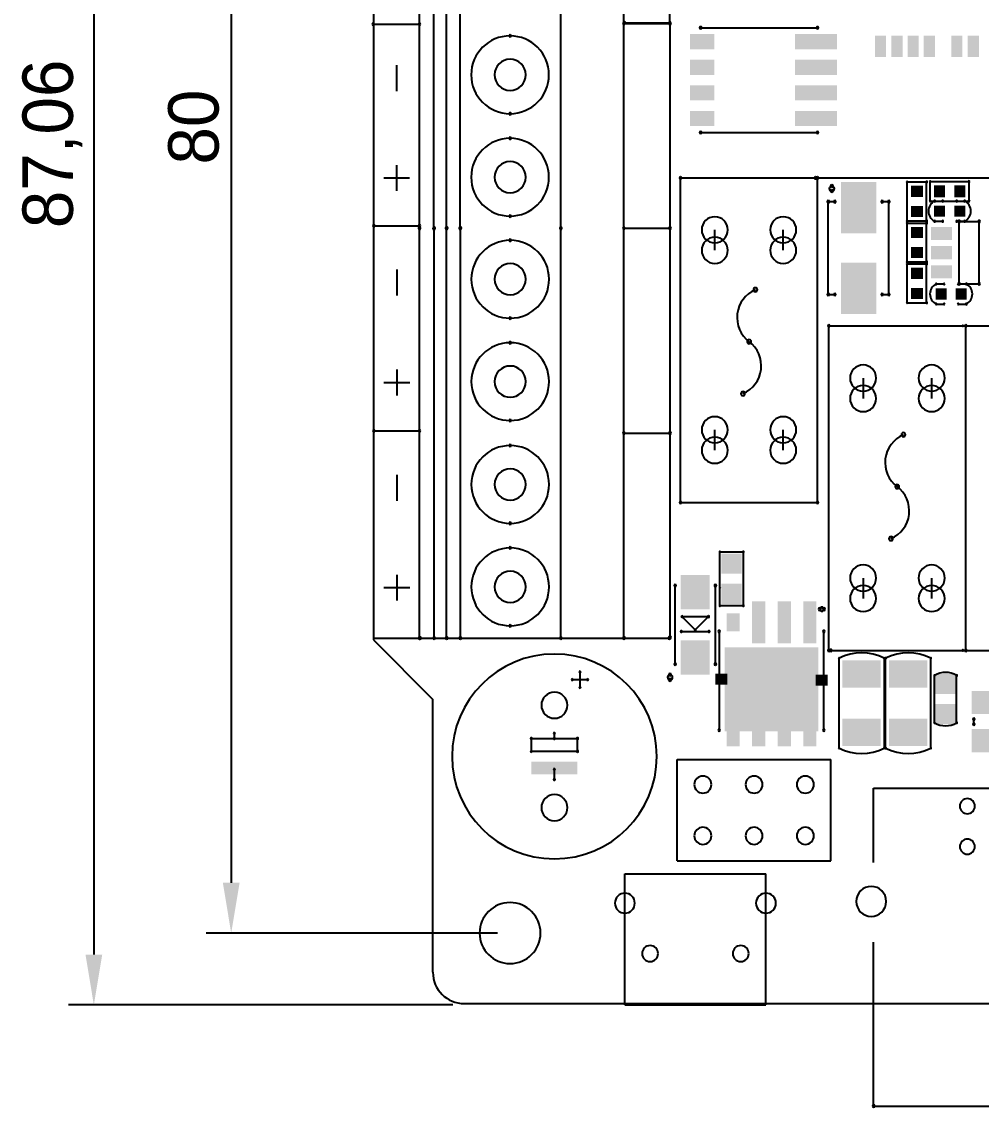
# Model space of a CAD drawing. Header units: millimetres. Extents: x 83 to 218, y 47 to 157.
# Drawn here: x 83.2 to 130.8, y 47.1 to 100.9 of the extents above; entities that cross this region are included whole.
import ezdxf

# ---------------------------------------------------------------- set-up
doc = ezdxf.new("R2010")
doc.units = ezdxf.units.MM
for name, color, linetype in [('KeepOutLayer', 6, 'Continuous'), ('TopOverlay', 2, 'Continuous'), ('TopSolder', 216, 'Continuous')]:
    doc.layers.add(name, color=color, linetype=linetype)

msp = doc.modelspace()

# ---------------------------------------------------------------- linework, layer by layer
for p, q in [((86.775, 136.718), (86.775, 54.655)), ((93.59, 133.218), (93.59, 58.218)), ((106.802, 55.718), (92.34, 55.718)), ((104.594, 52.155), (85.525, 52.155))]:
    msp.add_line(p, q)
for points in [[(93.174, 58.218), (94.007, 58.218), (93.59, 55.718)], [(86.359, 54.655), (87.192, 54.655), (86.775, 52.155)]]:
    msp.add_solid(points)
at = {"layer": 'KeepOutLayer'}
for p, q in [((100.647, 131.6), (100.647, 70.26)), ((100.647, 70.26), (103.594, 67.313)), ((103.594, 53.78), (103.594, 67.313)), ((105.156, 52.218), (177.926, 52.218))]:
    msp.add_line(p, q, dxfattribs=at)
msp.add_arc((105.156, 53.78), 1.562, 179.9999, 269.9998, dxfattribs=at)
at = {"layer": 'TopOverlay'}
for p, q in [((102.927, 90.677), (102.927, 131.338)), ((103.651, 90.677), (103.651, 131.338)), ((104.273, 90.677), (104.273, 131.338)), ((104.953, 90.677), (104.953, 131.338)), ((109.941, 90.677), (109.941, 131.338)), ((113.077, 70.364), (113.077, 131.338)), ((115.354, 100.869), (115.354, 103.902)), ((100.636, 100.807), (102.931, 100.807)), ((113.067, 100.844), (115.362, 100.844)), ((113.106, 100.869), (115.354, 100.869)), ((115.362, 90.694), (115.362, 100.844)), ((116.88, 100.634), (122.68, 100.634)), ((101.797, 98.774), (101.797, 97.488)), ((116.88, 95.434), (122.68, 95.434)), ((101.797, 93.821), (101.797, 92.535)), ((101.155, 93.178), (102.44, 93.178)), ((115.88, 93.178), (122.58, 93.178)), ((115.88, 77.078), (115.88, 93.178)), ((122.58, 93.178), (122.68, 93.178)), ((122.68, 93.178), (152.679, 93.178)), ((122.68, 77.078), (122.68, 93.178)), ((127.127, 91.049), (127.127, 92.98)), ((127.127, 92.98), (128.092, 92.98)), ((128.092, 91.049), (128.092, 92.98)), ((128.269, 92.997), (130.2, 92.997)), ((128.269, 92.032), (128.269, 92.997)), ((130.2, 92.032), (130.2, 92.997)), ((123.214, 92.003), (123.539, 92.003)), ((123.214, 87.403), (123.214, 92.003)), ((125.889, 92.003), (126.214, 92.003)), ((126.214, 87.403), (126.214, 92.003)), ((128.269, 92.032), (130.2, 92.032)), ((128.488, 92.032), (128.888, 92.032)), ((129.581, 92.032), (129.981, 92.032)), ((127.127, 91.049), (128.092, 91.049)), ((128.488, 91.032), (128.888, 91.032)), ((129.581, 91.032), (129.981, 91.032)), ((129.705, 91.025), (130.705, 91.025)), ((129.705, 87.925), (129.705, 91.025)), ((130.705, 87.925), (130.705, 91.025)), ((100.668, 90.81), (102.931, 90.81)), ((102.927, 70.354), (102.927, 90.695)), ((103.657, 70.354), (103.657, 90.695)), ((104.279, 70.354), (104.279, 90.695)), ((104.959, 70.354), (104.959, 90.695)), ((109.947, 70.354), (109.947, 90.695)), ((113.067, 90.694), (115.362, 90.694)), ((115.362, 70.388), (115.362, 90.694)), ((127.127, 89.013), (127.127, 90.943)), ((127.127, 90.943), (128.092, 90.943)), ((128.092, 89.013), (128.092, 90.943)), ((127.127, 89.013), (128.092, 89.013)), ((127.127, 86.985), (127.127, 88.915)), ((127.127, 88.915), (128.092, 88.915)), ((128.092, 86.985), (128.092, 88.915)), ((101.803, 88.632), (101.803, 87.347)), ((128.564, 87.923), (128.964, 87.923)), ((129.658, 87.923), (130.058, 87.923)), ((129.705, 87.925), (130.705, 87.925)), ((123.214, 87.403), (123.539, 87.403)), ((125.889, 87.403), (126.214, 87.403)), ((127.127, 86.985), (128.092, 86.985)), ((128.564, 86.923), (128.964, 86.923)), ((129.658, 86.923), (130.058, 86.923)), ((123.242, 85.844), (130.042, 85.844)), ((123.242, 69.744), (123.242, 85.844)), ((129.89, 85.844), (152.679, 85.844)), ((130.042, 69.744), (130.042, 85.844)), ((101.803, 83.679), (101.803, 82.394)), ((101.16, 83.036), (102.446, 83.036)), ((100.668, 80.629), (102.931, 80.629)), ((113.067, 80.525), (115.362, 80.525)), ((101.803, 78.451), (101.803, 77.166)), ((115.88, 77.078), (122.68, 77.078)), ((117.839, 74.628), (118.999, 74.628)), ((117.839, 72.85), (117.839, 74.628)), ((118.999, 71.961), (118.999, 74.628)), ((101.803, 73.498), (101.803, 72.213)), ((101.16, 72.855), (102.446, 72.855)), ((115.611, 69.059), (115.611, 72.959)), ((117.611, 69.059), (117.611, 72.959)), ((117.839, 71.961), (117.839, 72.845)), ((117.839, 71.961), (118.999, 71.961)), ((115.951, 71.415), (117.271, 71.415)), ((115.951, 71.415), (116.611, 70.755)), ((116.611, 70.755), (117.271, 71.415)), ((115.925, 70.679), (117.297, 70.679)), ((117.796, 70.686), (117.796, 65.786)), ((122.996, 65.786), (122.996, 70.686)), ((100.632, 70.354), (102.927, 70.354)), ((102.956, 70.354), (103.657, 70.354)), ((103.657, 70.354), (104.279, 70.354)), ((104.279, 70.354), (104.959, 70.354)), ((104.959, 70.354), (109.947, 70.354)), ((109.947, 70.354), (113.067, 70.354)), ((113.067, 70.354), (113.077, 70.364)), ((113.067, 70.354), (115.328, 70.354)), ((123.242, 69.744), (123.342, 69.744)), ((123.342, 69.744), (130.042, 69.744)), ((129.89, 69.744), (152.679, 69.744)), ((123.748, 64.887), (123.748, 69.358)), ((125.984, 69.358), (125.984, 64.887)), ((126.06, 64.887), (126.06, 69.358)), ((128.295, 64.887), (128.295, 69.358)), ((110.896, 67.91), (110.896, 68.672)), ((128.482, 66.151), (128.482, 68.494)), ((129.582, 66.151), (129.582, 68.494)), ((110.515, 68.291), (111.277, 68.291)), ((130.437, 66.081), (130.437, 66.335)), ((108.483, 64.735), (108.483, 65.37)), ((108.483, 65.37), (109.626, 65.37)), ((109.626, 65.37), (109.626, 65.624)), ((109.626, 65.37), (110.769, 65.37)), ((110.769, 64.735), (110.769, 65.37)), ((108.483, 64.735), (110.769, 64.735)), ((115.722, 59.294), (115.722, 64.334)), ((115.722, 64.334), (123.342, 64.334)), ((123.342, 59.294), (123.342, 64.334)), ((109.626, 63.338), (109.626, 63.846)), ((125.463, 62.903), (137.281, 62.903)), ((125.463, 59.22), (125.463, 62.903)), ((115.722, 59.294), (123.342, 59.294)), ((113.122, 58.652), (120.122, 58.652)), ((113.122, 52.152), (113.122, 58.652)), ((120.122, 52.152), (120.122, 58.652)), ((125.463, 47.139), (125.463, 55.269)), ((113.122, 52.152), (120.122, 52.152)), ((125.463, 47.139), (137.281, 47.139))]:
    msp.add_line(p, q, dxfattribs=at)
for centre, radius, start, end in [((100.636, 100.807), 0.05, 0, 180), ((100.636, 100.807), 0.05, 180, 0), ((102.931, 100.807), 0.05, 0, 180), ((102.931, 100.807), 0.05, 180, 0), ((113.067, 100.844), 0.05, 0, 180), ((113.067, 100.844), 0.05, 180, 0), ((113.106, 100.869), 0.05, 0, 180), ((113.106, 100.869), 0.05, 180, 0), ((115.354, 100.869), 0.05, 0, 180), ((115.354, 100.869), 0.05, 0, 180), ((115.354, 100.869), 0.05, 180, 0), ((115.354, 100.869), 0.05, 180, 0), ((115.362, 100.844), 0.05, 0, 180), ((115.362, 100.844), 0.05, 0, 180), ((115.362, 100.844), 0.05, 180, 0), ((115.362, 100.844), 0.05, 180, 0), ((107.427, 98.297), 1.93, 90, 270), ((107.427, 100.227), 0.0508, 90, 270), ((107.427, 100.227), 0.0508, 270, 90), ((107.427, 98.297), 1.93, 270, 90), ((116.88, 100.634), 0.05, 90, 270), ((116.88, 100.634), 0.05, 270, 90), ((122.68, 100.634), 0.05, 90, 270), ((122.68, 100.634), 0.05, 270, 90), ((107.427, 96.367), 0.0508, 90, 270), ((107.427, 96.367), 0.0508, 270, 90), ((116.88, 95.434), 0.05, 90, 270), ((116.88, 95.434), 0.05, 270, 90), ((122.68, 95.434), 0.05, 90, 270), ((122.68, 95.434), 0.05, 270, 90), ((107.427, 93.217), 1.93, 90, 270), ((107.427, 95.147), 0.0508, 90, 270), ((107.427, 95.147), 0.0508, 270, 90), ((107.427, 93.217), 1.93, 270, 90), ((115.88, 93.178), 0.05, 90, 270), ((115.88, 93.178), 0.05, 90, 270), ((115.88, 93.178), 0.05, 270, 90), ((115.88, 93.178), 0.05, 270, 90), ((122.58, 93.178), 0.05, 90, 270), ((122.58, 93.178), 0.05, 90, 270), ((122.58, 93.178), 0.05, 270, 90), ((122.58, 93.178), 0.05, 270, 90), ((122.68, 93.178), 0.05, 90, 270), ((122.68, 93.178), 0.05, 90, 270), ((122.68, 93.178), 0.0318, 0, 180), ((122.68, 93.178), 0.0318, 180, 0), ((122.68, 93.178), 0.05, 270, 90), ((122.68, 93.178), 0.05, 270, 90), ((123.389, 92.653), 0.125, 90, 270), ((123.389, 92.778), 0.0625, 90, 270), ((123.389, 92.778), 0.0625, 270, 90), ((123.389, 92.653), 0.125, 270, 90), ((127.127, 92.98), 0.0317, 90, 270), ((127.127, 92.98), 0.0317, 90, 270), ((127.127, 92.98), 0.0317, 270, 90), ((127.127, 92.98), 0.0317, 270, 90), ((128.092, 92.98), 0.0318, 90, 270), ((128.092, 92.98), 0.0318, 90, 270), ((128.092, 92.98), 0.0317, 270, 90), ((128.092, 92.98), 0.0317, 270, 90), ((128.269, 92.997), 0.0318, 0, 180), ((128.269, 92.997), 0.0318, 0, 180), ((128.269, 92.997), 0.0317, 180, 0), ((128.269, 92.997), 0.0317, 180, 0), ((130.2, 92.997), 0.0318, 0, 180), ((130.2, 92.997), 0.0318, 0, 180), ((130.2, 92.997), 0.0317, 180, 0), ((130.2, 92.997), 0.0317, 180, 0), ((123.389, 92.528), 0.0625, 90, 270), ((123.389, 92.528), 0.0625, 270, 90), ((123.214, 92.003), 0.05, 90, 270), ((123.214, 92.003), 0.05, 90, 270), ((123.214, 92.003), 0.05, 270, 90), ((123.214, 92.003), 0.05, 270, 90), ((123.539, 92.003), 0.05, 90, 270), ((123.539, 92.003), 0.05, 270, 90), ((125.889, 92.003), 0.05, 90, 270), ((125.889, 92.003), 0.05, 270, 90), ((126.214, 92.003), 0.05, 90, 270), ((126.214, 92.003), 0.05, 90, 270), ((126.214, 92.003), 0.05, 270, 90), ((126.214, 92.003), 0.05, 270, 90), ((128.742, 91.532), 0.561, 116.8999, 242.9999), ((128.269, 92.032), 0.0318, 0, 180), ((128.269, 92.032), 0.0318, 0, 180), ((128.269, 92.032), 0.0317, 180, 0), ((128.269, 92.032), 0.0317, 180, 0), ((128.488, 92.032), 0.0317, 0, 180), ((128.488, 92.032), 0.0318, 180, 0), ((128.488, 92.032), 0.0318, 0, 180), ((128.488, 92.032), 0.0317, 180, 0), ((128.888, 92.032), 0.0317, 0, 180), ((128.888, 92.032), 0.0317, 180, 0), ((129.581, 92.032), 0.0318, 0, 180), ((129.581, 92.032), 0.0317, 180, 0), ((129.982, 92.032), 0.0318, 0, 180), ((129.981, 92.032), 0.0318, 0, 180), ((129.982, 92.032), 0.0317, 180, 0), ((129.981, 92.032), 0.0317, 180, 0), ((129.727, 91.532), 0.561, 296.8999, 62.9999), ((130.2, 92.032), 0.0318, 0, 180), ((130.2, 92.032), 0.0318, 0, 180), ((130.2, 92.032), 0.0317, 180, 0), ((130.2, 92.032), 0.0317, 180, 0), ((107.427, 91.287), 0.0508, 90, 270), ((107.427, 91.287), 0.0508, 270, 90), ((127.127, 91.049), 0.0317, 90, 270), ((127.127, 91.049), 0.0317, 90, 270), ((127.127, 91.049), 0.0317, 270, 90), ((127.127, 91.049), 0.0317, 270, 90), ((128.092, 91.049), 0.0317, 90, 270), ((128.092, 91.049), 0.0317, 90, 270), ((128.092, 91.049), 0.0318, 270, 90), ((128.092, 91.049), 0.0318, 270, 90), ((128.488, 91.032), 0.0318, 0, 180), ((128.488, 91.032), 0.0317, 0, 180), ((128.488, 91.032), 0.0317, 180, 0), ((128.488, 91.032), 0.0318, 180, 0), ((128.888, 91.032), 0.0317, 0, 180), ((128.888, 91.032), 0.0317, 180, 0), ((129.581, 91.032), 0.0318, 0, 180), ((129.581, 91.032), 0.0317, 180, 0), ((129.705, 91.025), 0.05, 0, 180), ((129.705, 91.025), 0.05, 0, 180), ((129.705, 91.025), 0.05, 180, 0), ((129.705, 91.025), 0.05, 180, 0), ((129.981, 91.032), 0.0317, 0, 180), ((129.981, 91.032), 0.0317, 180, 0), ((129.981, 91.032), 0.0318, 0, 180), ((129.981, 91.032), 0.0317, 180, 0), ((130.705, 91.025), 0.05, 0, 180), ((130.705, 91.025), 0.05, 0, 180), ((130.705, 91.025), 0.05, 180, 0), ((130.705, 91.025), 0.05, 180, 0), ((100.668, 90.81), 0.05, 0, 180), ((100.668, 90.81), 0.05, 180, 0), ((102.927, 90.695), 0.0508, 90, 270), ((102.927, 90.677), 0.0508, 90, 270), ((102.931, 90.81), 0.05, 0, 180), ((102.931, 90.81), 0.05, 180, 0), ((102.927, 90.695), 0.0508, 270, 90), ((102.927, 90.677), 0.0508, 270, 90), ((103.651, 90.677), 0.0508, 90, 270), ((103.657, 90.695), 0.0508, 90, 270), ((103.651, 90.677), 0.0508, 270, 90), ((103.657, 90.695), 0.0508, 270, 90), ((104.273, 90.677), 0.0508, 90, 270), ((104.279, 90.695), 0.0508, 90, 270), ((104.273, 90.677), 0.0508, 270, 90), ((104.279, 90.695), 0.0508, 270, 90), ((104.953, 90.677), 0.0508, 90, 270), ((104.959, 90.695), 0.0508, 90, 270), ((104.953, 90.677), 0.0508, 270, 90), ((104.959, 90.695), 0.0508, 270, 90), ((109.941, 90.677), 0.0508, 90, 270), ((109.947, 90.695), 0.0508, 90, 270), ((109.941, 90.677), 0.0508, 270, 90), ((109.947, 90.695), 0.0508, 270, 90), ((113.067, 90.694), 0.05, 0, 180), ((113.067, 90.694), 0.05, 180, 0), ((115.362, 90.694), 0.05, 0, 180), ((115.362, 90.694), 0.05, 0, 180), ((115.362, 90.694), 0.05, 0, 180), ((115.362, 90.694), 0.05, 180, 0), ((115.362, 90.694), 0.05, 180, 0), ((115.362, 90.694), 0.05, 180, 0), ((127.127, 90.943), 0.0318, 90, 270), ((127.127, 90.943), 0.0318, 90, 270), ((127.127, 90.943), 0.0317, 270, 90), ((127.127, 90.943), 0.0317, 270, 90), ((128.092, 90.943), 0.0318, 90, 270), ((128.092, 90.943), 0.0318, 90, 270), ((128.092, 90.943), 0.0317, 270, 90), ((128.092, 90.943), 0.0317, 270, 90), ((107.432, 88.155), 1.93, 90, 270), ((107.432, 90.086), 0.0508, 90, 270), ((107.432, 90.086), 0.0508, 270, 90), ((107.432, 88.155), 1.93, 270, 90), ((127.127, 89.013), 0.0317, 90, 270), ((127.127, 89.013), 0.0317, 90, 270), ((127.127, 88.915), 0.0318, 90, 270), ((127.127, 88.915), 0.0318, 90, 270), ((127.127, 89.013), 0.0318, 270, 90), ((127.127, 89.013), 0.0318, 270, 90), ((127.127, 88.915), 0.0317, 270, 90), ((127.127, 88.915), 0.0317, 270, 90), ((128.092, 89.013), 0.0317, 90, 270), ((128.092, 89.013), 0.0317, 90, 270), ((128.092, 88.915), 0.0318, 90, 270), ((128.092, 88.915), 0.0318, 90, 270), ((128.092, 89.013), 0.0318, 270, 90), ((128.092, 89.013), 0.0318, 270, 90), ((128.092, 88.915), 0.0317, 270, 90), ((128.092, 88.915), 0.0317, 270, 90), ((128.818, 87.423), 0.561, 116.8999, 242.9999), ((128.565, 87.923), 0.0317, 0, 180), ((128.564, 87.923), 0.0318, 0, 180), ((128.565, 87.923), 0.0318, 180, 0), ((128.564, 87.923), 0.0317, 180, 0), ((128.964, 87.923), 0.0317, 0, 180), ((128.964, 87.923), 0.0317, 180, 0), ((129.658, 87.923), 0.0317, 0, 180), ((129.658, 87.923), 0.0317, 180, 0), ((129.705, 87.925), 0.05, 0, 180), ((129.705, 87.925), 0.05, 0, 180), ((129.705, 87.925), 0.05, 180, 0), ((129.705, 87.925), 0.05, 180, 0), ((130.058, 87.923), 0.0317, 0, 180), ((130.058, 87.922), 0.0318, 0, 180), ((130.058, 87.923), 0.0318, 180, 0), ((130.058, 87.922), 0.0317, 180, 0), ((129.803, 87.423), 0.561, 296.8999, 62.9999), ((130.705, 87.925), 0.05, 0, 180), ((130.705, 87.925), 0.05, 0, 180), ((130.705, 87.925), 0.05, 180, 0), ((130.705, 87.925), 0.05, 180, 0), ((120.189, 86.257), 1.5, 113.1984, 233.1301), ((119.598, 87.636), 0.1, 90, 270), ((119.598, 87.636), 0.1, 270, 90), ((123.214, 87.403), 0.05, 90, 270), ((123.214, 87.403), 0.05, 90, 270), ((123.214, 87.403), 0.05, 270, 90), ((123.214, 87.403), 0.05, 270, 90), ((123.539, 87.403), 0.05, 90, 270), ((123.539, 87.403), 0.05, 270, 90), ((125.889, 87.403), 0.05, 90, 270), ((125.889, 87.403), 0.05, 270, 90), ((126.214, 87.403), 0.05, 90, 270), ((126.214, 87.403), 0.05, 90, 270), ((126.214, 87.403), 0.05, 270, 90), ((126.214, 87.403), 0.05, 270, 90), ((127.127, 86.985), 0.0317, 90, 270), ((127.127, 86.985), 0.0317, 90, 270), ((127.127, 86.985), 0.0318, 270, 90), ((127.127, 86.985), 0.0318, 270, 90), ((128.092, 86.985), 0.0317, 90, 270), ((128.092, 86.985), 0.0317, 90, 270), ((128.092, 86.985), 0.0318, 270, 90), ((128.092, 86.985), 0.0318, 270, 90), ((128.564, 86.923), 0.0317, 0, 180), ((128.564, 86.923), 0.0318, 180, 0), ((128.564, 86.923), 0.0318, 0, 180), ((128.564, 86.923), 0.0317, 180, 0), ((128.964, 86.923), 0.0317, 0, 180), ((128.964, 86.923), 0.0317, 180, 0), ((129.658, 86.923), 0.0317, 0, 180), ((129.658, 86.923), 0.0317, 180, 0), ((130.057, 86.923), 0.0318, 0, 180), ((130.057, 86.923), 0.0317, 180, 0), ((130.058, 86.923), 0.0317, 0, 180), ((130.058, 86.923), 0.0318, 180, 0), ((107.432, 86.225), 0.0508, 90, 270), ((107.432, 86.225), 0.0508, 270, 90), ((123.242, 85.844), 0.05, 90, 270), ((123.242, 85.844), 0.05, 90, 270), ((123.242, 85.844), 0.05, 270, 90), ((123.242, 85.844), 0.05, 270, 90), ((129.89, 85.844), 0.0317, 0, 180), ((129.89, 85.844), 0.0317, 180, 0), ((130.042, 85.844), 0.05, 90, 270), ((130.042, 85.844), 0.05, 90, 270), ((130.042, 85.844), 0.05, 270, 90), ((130.042, 85.844), 0.05, 270, 90), ((119.289, 85.057), 0.1, 90, 270), ((119.289, 85.057), 0.1, 90, 270), ((119.289, 85.057), 0.1, 270, 90), ((119.289, 85.057), 0.1, 270, 90), ((107.432, 83.075), 1.93, 90, 270), ((107.432, 85.006), 0.0508, 90, 270), ((107.432, 85.006), 0.0508, 270, 90), ((107.432, 83.075), 1.93, 270, 90), ((118.389, 83.857), 1.5, 293.1986, 53.1302), ((118.98, 82.478), 0.1, 90, 270), ((118.98, 82.478), 0.1, 270, 90), ((107.432, 81.145), 0.0508, 90, 270), ((107.432, 81.145), 0.0508, 270, 90), ((100.668, 80.629), 0.05, 0, 180), ((100.668, 80.629), 0.05, 180, 0), ((102.931, 80.629), 0.05, 0, 180), ((102.931, 80.629), 0.05, 180, 0), ((113.067, 80.525), 0.05, 0, 180), ((113.067, 80.525), 0.05, 180, 0), ((115.362, 80.525), 0.05, 0, 180), ((115.362, 80.525), 0.05, 180, 0), ((127.533, 79.065), 1.5, 113.1986, 233.1302), ((126.942, 80.444), 0.1, 90, 270), ((126.942, 80.444), 0.1, 270, 90), ((107.432, 77.974), 1.93, 90, 270), ((107.432, 79.905), 0.0508, 90, 270), ((107.432, 79.905), 0.0508, 270, 90), ((107.432, 77.974), 1.93, 270, 90), ((125.733, 76.665), 1.5, 293.1984, 53.1301), ((126.633, 77.865), 0.1, 90, 270), ((126.633, 77.865), 0.1, 90, 270), ((126.633, 77.865), 0.1, 270, 90), ((126.633, 77.865), 0.1, 270, 90), ((115.88, 77.078), 0.05, 90, 270), ((115.88, 77.078), 0.05, 90, 270), ((115.88, 77.078), 0.05, 270, 90), ((115.88, 77.078), 0.05, 270, 90), ((122.68, 77.078), 0.05, 90, 270), ((122.68, 77.078), 0.05, 90, 270), ((122.68, 77.078), 0.05, 270, 90), ((122.68, 77.078), 0.05, 270, 90), ((107.432, 76.044), 0.0508, 90, 270), ((107.432, 76.044), 0.0508, 270, 90), ((107.432, 74.825), 0.0508, 90, 270), ((107.432, 74.825), 0.0508, 270, 90), ((126.324, 75.286), 0.1, 90, 270), ((126.324, 75.286), 0.1, 270, 90), ((107.432, 72.894), 1.93, 90, 270), ((107.432, 72.894), 1.93, 270, 90), ((117.839, 74.628), 0.025, 90, 270), ((117.839, 74.628), 0.025, 90, 270), ((117.839, 74.628), 0.025, 270, 90), ((117.839, 74.628), 0.025, 270, 90), ((118.999, 74.628), 0.025, 90, 270), ((118.999, 74.628), 0.025, 90, 270), ((118.999, 74.628), 0.025, 270, 90), ((118.999, 74.628), 0.025, 270, 90), ((115.611, 72.959), 0.05, 90, 270), ((115.611, 72.959), 0.05, 270, 90), ((117.611, 72.959), 0.05, 90, 270), ((117.611, 72.959), 0.05, 270, 90), ((117.839, 72.85), 0.025, 90, 270), ((117.839, 72.845), 0.025, 90, 270), ((117.839, 72.85), 0.025, 270, 90), ((117.839, 72.845), 0.025, 270, 90), ((117.839, 71.961), 0.025, 90, 270), ((117.839, 71.961), 0.025, 90, 270), ((117.839, 71.961), 0.025, 270, 90), ((117.839, 71.961), 0.025, 270, 90), ((118.999, 71.961), 0.025, 90, 270), ((118.999, 71.961), 0.025, 90, 270), ((118.999, 71.961), 0.025, 270, 90), ((118.999, 71.961), 0.025, 270, 90), ((122.796, 71.786), 0.0635, 0, 180), ((122.796, 71.786), 0.0635, 180, 0), ((122.896, 71.786), 0.1, 0, 180), ((122.896, 71.786), 0.1, 180, 0), ((122.996, 71.786), 0.0635, 0, 180), ((122.996, 71.786), 0.0635, 180, 0), ((115.951, 71.415), 0.0375, 90, 270), ((115.951, 71.415), 0.0375, 90, 270), ((115.951, 71.415), 0.0375, 270, 90), ((115.951, 71.415), 0.0375, 270, 90), ((117.271, 71.415), 0.0375, 90, 270), ((117.271, 71.415), 0.0375, 90, 270), ((117.271, 71.415), 0.0375, 270, 90), ((117.271, 71.415), 0.0375, 270, 90), ((107.432, 70.964), 0.0508, 90, 270), ((107.432, 70.964), 0.0508, 270, 90), ((115.925, 70.679), 0.0375, 90, 270), ((115.925, 70.679), 0.0375, 270, 90), ((116.611, 70.755), 0.0375, 90, 270), ((116.611, 70.755), 0.0375, 90, 270), ((116.611, 70.755), 0.0375, 270, 90), ((116.611, 70.755), 0.0375, 270, 90), ((117.297, 70.679), 0.0375, 90, 270), ((117.297, 70.679), 0.0375, 270, 90), ((117.796, 70.686), 0.05, 0, 180), ((117.796, 70.686), 0.05, 180, 0), ((122.996, 70.686), 0.05, 0, 180), ((122.996, 70.686), 0.05, 180, 0), ((102.927, 70.354), 0.0508, 90, 270), ((102.927, 70.354), 0.05, 0, 180), ((102.927, 70.354), 0.05, 180, 0), ((102.956, 70.354), 0.0508, 90, 270), ((102.927, 70.354), 0.0508, 270, 90), ((102.956, 70.354), 0.0508, 270, 90), ((103.657, 70.354), 0.0508, 90, 270), ((103.657, 70.354), 0.0508, 90, 270), ((103.657, 70.354), 0.0508, 90, 270), ((103.657, 70.354), 0.0508, 270, 90), ((103.657, 70.354), 0.0508, 270, 90), ((103.657, 70.354), 0.0508, 270, 90), ((104.279, 70.354), 0.0508, 90, 270), ((104.279, 70.354), 0.0508, 90, 270), ((104.279, 70.354), 0.0508, 90, 270), ((104.279, 70.354), 0.0508, 270, 90), ((104.279, 70.354), 0.0508, 270, 90), ((104.279, 70.354), 0.0508, 270, 90), ((104.959, 70.354), 0.0508, 90, 270), ((104.959, 70.354), 0.0508, 90, 270), ((104.959, 70.354), 0.0508, 90, 270), ((104.959, 70.354), 0.0508, 270, 90), ((104.959, 70.354), 0.0508, 270, 90), ((104.959, 70.354), 0.0508, 270, 90), ((109.947, 70.354), 0.0508, 90, 270), ((109.947, 70.354), 0.0508, 90, 270), ((109.947, 70.354), 0.0508, 90, 270), ((109.947, 70.354), 0.0508, 270, 90), ((109.947, 70.354), 0.0508, 270, 90), ((109.947, 70.354), 0.0508, 270, 90), ((113.067, 70.354), 0.0508, 90, 270), ((113.067, 70.354), 0.0508, 90, 270), ((113.067, 70.354), 0.05, 0, 180), ((113.067, 70.354), 0.05, 180, 0), ((113.077, 70.364), 0.0508, 90, 270), ((113.077, 70.364), 0.0508, 90, 270), ((113.067, 70.354), 0.0508, 270, 90), ((113.067, 70.354), 0.0508, 270, 90), ((113.077, 70.364), 0.0508, 270, 90), ((113.077, 70.364), 0.0508, 270, 90), ((115.328, 70.354), 0.05, 0, 180), ((115.328, 70.354), 0.05, 180, 0), ((115.362, 70.388), 0.05, 0, 180), ((115.362, 70.388), 0.05, 180, 0), ((109.626, 64.481), 5.08, 90, 270), ((109.626, 64.481), 5.08, 270, 90), ((123.242, 69.744), 0.05, 90, 270), ((123.242, 69.744), 0.05, 90, 270), ((123.242, 69.744), 0.05, 270, 90), ((123.242, 69.744), 0.05, 270, 90), ((123.342, 69.744), 0.05, 90, 270), ((123.342, 69.744), 0.05, 90, 270), ((123.342, 69.744), 0.05, 270, 90), ((123.342, 69.744), 0.05, 270, 90), ((124.866, 67.123), 2.499, 63.435, 116.565), ((127.177, 67.123), 2.499, 63.435, 116.565), ((129.89, 69.744), 0.0317, 0, 180), ((129.89, 69.744), 0.0317, 180, 0), ((130.042, 69.744), 0.05, 90, 270), ((130.042, 69.744), 0.05, 90, 270), ((130.042, 69.744), 0.05, 270, 90), ((130.042, 69.744), 0.05, 270, 90), ((115.611, 69.059), 0.05, 90, 270), ((115.611, 69.059), 0.05, 270, 90), ((117.611, 69.059), 0.05, 90, 270), ((117.611, 69.059), 0.05, 270, 90), ((123.748, 69.358), 0.025, 90, 270), ((123.748, 69.358), 0.025, 90, 270), ((123.748, 69.358), 0.025, 270, 90), ((123.748, 69.358), 0.025, 270, 90), ((125.984, 69.358), 0.025, 90, 270), ((125.984, 69.358), 0.025, 90, 270), ((125.984, 69.358), 0.025, 270, 90), ((125.984, 69.358), 0.025, 270, 90), ((126.06, 69.358), 0.025, 90, 270), ((126.06, 69.358), 0.025, 90, 270), ((126.06, 69.358), 0.025, 270, 90), ((126.06, 69.358), 0.025, 270, 90), ((128.295, 69.358), 0.025, 90, 270), ((128.295, 69.358), 0.025, 90, 270), ((128.295, 69.358), 0.025, 270, 90), ((128.295, 69.358), 0.025, 270, 90), ((110.896, 68.672), 0.0381, 90, 270), ((110.896, 68.672), 0.0381, 270, 90), ((115.361, 68.409), 0.125, 90, 270), ((115.361, 68.534), 0.0625, 90, 270), ((115.361, 68.534), 0.0625, 270, 90), ((115.361, 68.409), 0.125, 270, 90), ((128.482, 68.501), 0.025, 90, 270), ((128.482, 68.494), 0.025, 90, 270), ((129.032, 67.568), 1.083, 59.4898, 120.5102), ((128.482, 68.501), 0.025, 270, 90), ((128.482, 68.494), 0.025, 270, 90), ((129.582, 68.501), 0.025, 90, 270), ((129.582, 68.494), 0.025, 90, 270), ((129.582, 68.501), 0.025, 270, 90), ((129.582, 68.494), 0.025, 270, 90), ((110.515, 68.291), 0.0381, 90, 270), ((110.515, 68.291), 0.0381, 270, 90), ((110.896, 67.91), 0.0381, 90, 270), ((110.896, 67.91), 0.0381, 270, 90), ((111.277, 68.291), 0.0381, 90, 270), ((111.277, 68.291), 0.0381, 270, 90), ((115.361, 68.284), 0.0625, 90, 270), ((115.361, 68.284), 0.0625, 270, 90), ((130.437, 66.335), 0.05, 90, 270), ((130.437, 66.335), 0.05, 270, 90), ((117.796, 65.786), 0.05, 0, 180), ((117.796, 65.786), 0.05, 180, 0), ((122.996, 65.786), 0.05, 0, 180), ((122.996, 65.786), 0.05, 180, 0), ((128.482, 66.151), 0.025, 90, 270), ((128.482, 66.151), 0.025, 90, 270), ((128.482, 66.151), 0.025, 270, 90), ((128.482, 66.151), 0.025, 270, 90), ((129.032, 67.084), 1.083, 239.4893, 300.5107), ((129.582, 66.151), 0.025, 90, 270), ((129.582, 66.151), 0.025, 90, 270), ((129.582, 66.151), 0.025, 270, 90), ((129.582, 66.151), 0.025, 270, 90), ((130.437, 66.081), 0.05, 90, 270), ((130.437, 66.081), 0.05, 270, 90), ((108.483, 65.37), 0.0381, 90, 270), ((108.483, 65.37), 0.0381, 90, 270), ((108.483, 65.37), 0.0381, 270, 90), ((108.483, 65.37), 0.0381, 270, 90), ((109.626, 65.624), 0.0381, 90, 270), ((109.626, 65.37), 0.0381, 90, 270), ((109.626, 65.37), 0.0381, 90, 270), ((109.626, 65.37), 0.0381, 90, 270), ((109.626, 65.624), 0.0381, 270, 90), ((109.626, 65.37), 0.0381, 270, 90), ((109.626, 65.37), 0.0381, 270, 90), ((109.626, 65.37), 0.0381, 270, 90), ((110.769, 65.37), 0.0381, 90, 270), ((110.769, 65.37), 0.0381, 90, 270), ((110.769, 65.37), 0.0381, 270, 90), ((110.769, 65.37), 0.0381, 270, 90), ((108.483, 64.735), 0.0381, 90, 270), ((108.483, 64.735), 0.0381, 90, 270), ((108.483, 64.735), 0.0381, 270, 90), ((108.483, 64.735), 0.0381, 270, 90), ((110.769, 64.735), 0.0381, 90, 270), ((110.769, 64.735), 0.0381, 90, 270), ((110.769, 64.735), 0.0381, 270, 90), ((110.769, 64.735), 0.0381, 270, 90), ((123.748, 64.887), 0.025, 90, 270), ((123.748, 64.887), 0.025, 90, 270), ((123.748, 64.887), 0.025, 270, 90), ((123.748, 64.887), 0.025, 270, 90), ((124.866, 67.123), 2.499, 243.435, 296.565), ((125.984, 64.887), 0.025, 90, 270), ((125.984, 64.887), 0.025, 90, 270), ((125.984, 64.887), 0.025, 270, 90), ((125.984, 64.887), 0.025, 270, 90), ((126.06, 64.887), 0.025, 90, 270), ((126.06, 64.887), 0.025, 90, 270), ((126.06, 64.887), 0.025, 270, 90), ((126.06, 64.887), 0.025, 270, 90), ((127.177, 67.123), 2.499, 243.435, 296.565), ((128.295, 64.887), 0.025, 90, 270), ((128.295, 64.887), 0.025, 90, 270), ((128.295, 64.887), 0.025, 270, 90), ((128.295, 64.887), 0.025, 270, 90), ((109.626, 63.846), 0.0381, 90, 270), ((109.626, 63.846), 0.0381, 270, 90), ((109.626, 63.338), 0.0381, 90, 270), ((109.626, 63.338), 0.0381, 270, 90), ((125.463, 47.139), 0.0635, 0, 180), ((125.463, 47.139), 0.0635, 0, 180), ((125.463, 47.139), 0.0635, 180, 0), ((125.463, 47.139), 0.0635, 180, 0)]:
    msp.add_arc(centre, radius, start, end, dxfattribs=at)
msp.add_solid([(108.483, 64.227), (108.483, 63.592), (110.769, 64.227), (110.769, 63.592)], dxfattribs=at)
at = {"layer": 'TopSolder'}
for p, q in [((117.58, 89.59), (117.58, 90.606)), ((120.98, 89.59), (120.98, 90.606)), ((124.942, 83.252), (124.942, 82.236)), ((128.342, 83.252), (128.342, 82.236)), ((117.58, 79.67), (117.58, 80.686)), ((120.98, 79.67), (120.98, 80.686)), ((124.942, 73.332), (124.942, 72.316)), ((128.342, 73.332), (128.342, 72.316))]:
    msp.add_line(p, q, dxfattribs=at)
for centre, radius, start, end in [((107.427, 98.297), 0.775, 90, 270), ((107.427, 98.297), 0.775, 270, 90), ((107.427, 93.217), 0.775, 90, 270), ((107.427, 93.217), 0.775, 270, 90), ((117.58, 90.606), 0.648, 90, 270), ((117.58, 90.606), 0.648, 270, 90), ((120.98, 90.606), 0.648, 90, 270), ((120.98, 90.606), 0.648, 270, 90), ((117.58, 89.59), 0.648, 90, 270), ((117.58, 89.59), 0.648, 270, 90), ((120.98, 89.59), 0.648, 90, 270), ((120.98, 89.59), 0.648, 270, 90), ((107.432, 88.155), 0.775, 90, 270), ((107.432, 88.155), 0.775, 270, 90), ((107.432, 83.075), 0.775, 90, 270), ((107.432, 83.075), 0.775, 270, 90), ((124.942, 83.252), 0.648, 90, 270), ((124.942, 83.252), 0.648, 270, 90), ((128.342, 83.252), 0.648, 90, 270), ((128.342, 83.252), 0.648, 270, 90), ((124.942, 82.236), 0.648, 90, 270), ((124.942, 82.236), 0.648, 270, 90), ((128.342, 82.236), 0.648, 90, 270), ((128.342, 82.236), 0.648, 270, 90), ((117.58, 80.686), 0.648, 90, 270), ((117.58, 80.686), 0.648, 270, 90), ((120.98, 80.686), 0.648, 90, 270), ((120.98, 80.686), 0.648, 270, 90), ((117.58, 79.67), 0.648, 90, 270), ((117.58, 79.67), 0.648, 270, 90), ((120.98, 79.67), 0.648, 90, 270), ((120.98, 79.67), 0.648, 270, 90), ((107.432, 77.974), 0.775, 90, 270), ((107.432, 77.974), 0.775, 270, 90), ((124.942, 73.332), 0.648, 90, 270), ((124.942, 73.332), 0.648, 270, 90), ((128.342, 73.332), 0.648, 90, 270), ((128.342, 73.332), 0.648, 270, 90), ((107.432, 72.894), 0.775, 90, 270), ((107.432, 72.894), 0.775, 270, 90), ((124.942, 72.316), 0.648, 90, 270), ((124.942, 72.316), 0.648, 270, 90), ((128.342, 72.316), 0.648, 90, 270), ((128.342, 72.316), 0.648, 270, 90), ((109.626, 67.021), 0.648, 90, 270), ((109.626, 67.021), 0.648, 270, 90), ((116.992, 63.084), 0.425, 0, 180), ((116.992, 63.084), 0.425, 180, 0), ((119.532, 63.084), 0.425, 0, 180), ((119.532, 63.084), 0.425, 180, 0), ((122.072, 63.084), 0.425, 0, 180), ((122.072, 63.084), 0.425, 180, 0), ((109.626, 61.941), 0.648, 90, 270), ((109.626, 61.941), 0.648, 270, 90), ((130.113, 62.014), 0.375, 0, 180), ((130.113, 62.014), 0.375, 180, 0), ((116.992, 60.544), 0.425, 0, 180), ((119.532, 60.544), 0.425, 0, 180), ((122.072, 60.544), 0.425, 0, 180), ((116.992, 60.544), 0.425, 180, 0), ((119.532, 60.544), 0.425, 180, 0), ((122.072, 60.544), 0.425, 180, 0), ((130.113, 60.007), 0.375, 0, 180), ((130.113, 60.007), 0.375, 180, 0), ((113.122, 57.202), 0.495, 0, 180), ((120.122, 57.202), 0.495, 0, 180), ((125.343, 57.289), 0.743, 0, 180), ((107.427, 55.718), 1.513, 0, 180), ((113.122, 57.202), 0.495, 180, 0), ((120.122, 57.202), 0.495, 180, 0), ((125.343, 57.289), 0.743, 180, 0), ((107.427, 55.718), 1.513, 180, 0), ((114.372, 54.702), 0.398, 0, 180), ((118.872, 54.702), 0.398, 0, 180), ((114.372, 54.702), 0.398, 180, 0), ((118.872, 54.702), 0.398, 180, 0)]:
    msp.add_arc(centre, radius, start, end, dxfattribs=at)
for points in [[(116.355, 100.315), (116.355, 99.564), (117.556, 100.315), (117.556, 99.564)], [(121.564, 100.315), (121.564, 99.564), (123.647, 100.315), (123.647, 99.564)], [(126.085, 100.244), (125.526, 100.244), (126.085, 99.177), (125.526, 99.177)], [(126.898, 100.244), (126.339, 100.244), (126.898, 99.177), (126.339, 99.177)], [(127.704, 100.244), (127.146, 100.244), (127.704, 99.177), (127.146, 99.177)], [(128.504, 100.244), (127.946, 100.244), (128.504, 99.177), (127.946, 99.177)], [(129.87, 100.244), (129.311, 100.244), (129.87, 99.177), (129.311, 99.177)], [(130.683, 100.244), (130.124, 100.244), (130.683, 99.177), (130.124, 99.177)], [(116.355, 99.045), (116.355, 98.294), (117.556, 99.045), (117.556, 98.294)], [(121.564, 99.045), (121.564, 98.294), (123.647, 99.045), (123.647, 98.294)], [(116.355, 97.775), (116.355, 97.024), (117.556, 97.775), (117.556, 97.024)], [(121.564, 97.775), (121.564, 97.024), (123.647, 97.775), (123.647, 97.024)], [(116.355, 96.505), (116.355, 95.754), (117.556, 96.505), (117.556, 95.754)], [(121.564, 96.505), (121.564, 95.754), (123.647, 96.505), (123.647, 95.754)], [(125.589, 92.979), (123.838, 92.979), (125.589, 90.428), (123.838, 90.428)], [(127.905, 92.79), (127.314, 92.79), (127.905, 92.239), (127.314, 92.239)], [(128.459, 92.81), (128.459, 92.219), (129.01, 92.81), (129.01, 92.219)], [(129.459, 92.81), (129.459, 92.219), (130.01, 92.81), (130.01, 92.219)], [(127.905, 91.79), (127.314, 91.79), (127.905, 91.239), (127.314, 91.239)], [(129.01, 91.807), (128.459, 91.807), (129.01, 91.257), (128.459, 91.257)], [(130.01, 91.807), (129.459, 91.807), (130.01, 91.257), (129.459, 91.257)], [(127.905, 90.753), (127.314, 90.753), (127.905, 90.202), (127.314, 90.202)], [(128.304, 90.75), (128.304, 90.099), (129.355, 90.75), (129.355, 90.099)], [(127.905, 89.753), (127.314, 89.753), (127.905, 89.202), (127.314, 89.202)], [(128.304, 89.8), (128.304, 89.149), (129.355, 89.8), (129.355, 89.149)], [(125.589, 88.979), (123.838, 88.979), (125.589, 86.428), (123.838, 86.428)], [(127.905, 88.725), (127.314, 88.725), (127.905, 88.174), (127.314, 88.174)], [(128.304, 88.85), (128.304, 88.199), (129.355, 88.85), (129.355, 88.199)], [(127.905, 87.725), (127.314, 87.725), (127.905, 87.174), (127.314, 87.174)], [(128.536, 87.147), (129.086, 87.147), (128.536, 87.698), (129.086, 87.698)], [(129.536, 87.147), (130.086, 87.147), (129.536, 87.698), (130.086, 87.698)], [(118.914, 73.545), (118.914, 74.545), (117.914, 73.545), (117.914, 74.545)], [(117.336, 73.484), (115.886, 73.484), (117.336, 71.783), (115.886, 71.783)], [(118.914, 72.045), (118.914, 73.045), (117.914, 72.045), (117.914, 73.045)], [(119.435, 70.094), (120.086, 70.094), (119.435, 72.177), (120.086, 72.177)], [(120.705, 70.094), (121.356, 70.094), (120.705, 72.177), (121.356, 72.177)], [(121.975, 70.094), (122.626, 70.094), (121.975, 72.177), (122.626, 72.177)], [(118.165, 70.685), (118.816, 70.685), (118.165, 71.586), (118.816, 71.586)], [(117.336, 70.234), (115.886, 70.234), (117.336, 68.533), (115.886, 68.533)], [(122.721, 69.896), (118.07, 69.896), (122.721, 65.725), (118.07, 65.725)], [(123.916, 67.897), (125.816, 67.897), (123.916, 69.248), (125.816, 69.248)], [(126.227, 67.897), (128.128, 67.897), (126.227, 69.248), (128.128, 69.248)], [(118.208, 68.036), (118.208, 68.587), (117.607, 68.036), (117.607, 68.587)], [(122.583, 68.536), (122.583, 67.985), (123.184, 68.536), (123.184, 67.985)], [(129.532, 67.576), (129.532, 68.576), (128.532, 67.576), (128.532, 68.576)], [(131.822, 67.734), (130.321, 67.734), (131.822, 66.583), (130.321, 66.583)], [(129.532, 66.076), (129.532, 67.076), (128.532, 66.076), (128.532, 67.076)], [(123.916, 64.997), (125.816, 64.997), (123.916, 66.348), (125.816, 66.348)], [(126.227, 64.997), (128.128, 64.997), (126.227, 66.348), (128.128, 66.348)], [(118.165, 64.99), (118.816, 64.99), (118.165, 65.791), (118.816, 65.791)], [(119.435, 64.99), (120.086, 64.99), (119.435, 65.791), (120.086, 65.791)], [(120.705, 64.99), (121.356, 64.99), (120.705, 65.791), (121.356, 65.791)], [(121.975, 64.99), (122.626, 64.99), (121.975, 65.791), (122.626, 65.791)], [(131.822, 65.834), (130.321, 65.834), (131.822, 64.683), (130.321, 64.683)]]:
    msp.add_solid(points, dxfattribs=at)

# ---------------------------------------------------------------- texts
for s, p in [('87,06', (85.734, 90.687)), ('80', (92.965, 93.843))]:
    msp.add_text(s, height=2.5, rotation=90).set_placement(p)

doc.saveas('drawing.dxf')
